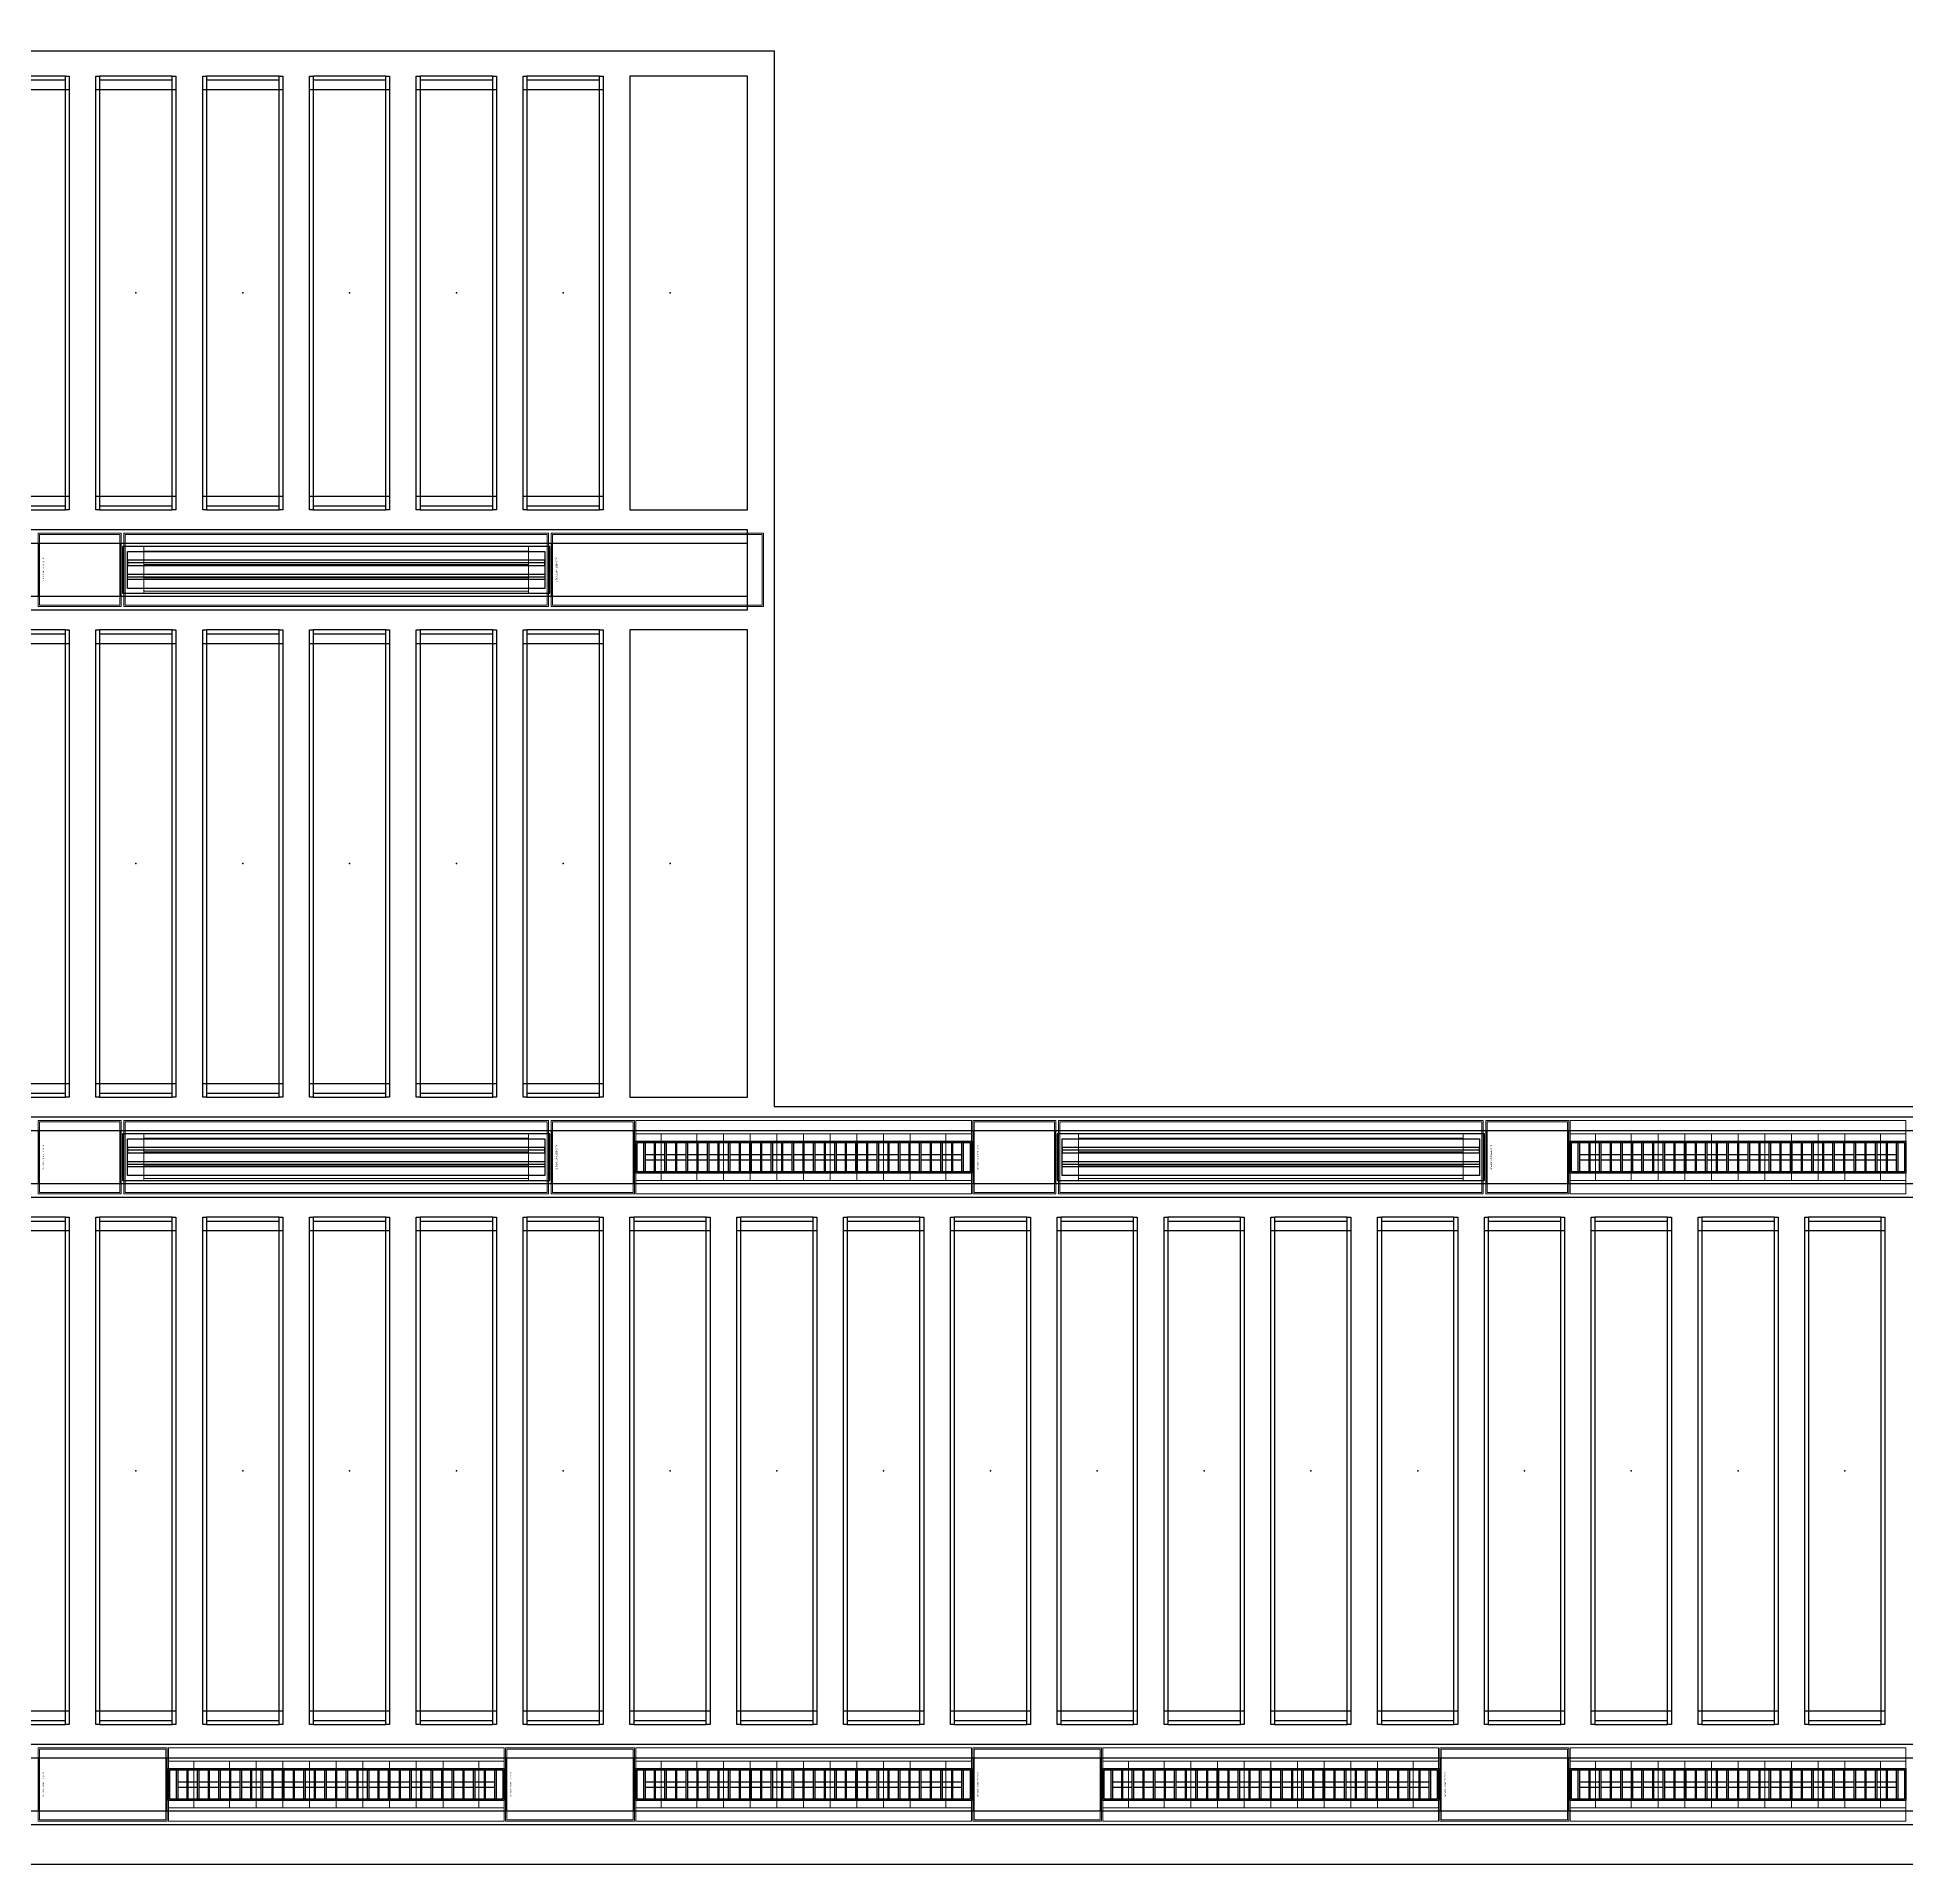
# Model space of a CAD drawing. Header units: millimetres. Extents: x 813027 to 1148939, y -931049 to -10.
# Drawn here: x 911771 to 918771, y -914295 to -907450 of the extents above; entities that cross this region are included whole.
import ezdxf
from ezdxf.enums import TextEntityAlignment as Align

# ---------------------------------------------------------------- set-up
doc = ezdxf.new("R2010")
doc.units = ezdxf.units.MM
doc.linetypes.add('DPA_Hidden 50', pattern=[3, 2, -1])
for name, color, linetype in [('000 - WIPEOUT', 250, 'Continuous'), ('001 - ASCESSORIES', 1, 'Continuous'), ('A04_TUBE SERIES', 2, 'Continuous'), ('A11_ALU.SOLID SHEET', 7, 'Continuous')]:
    doc.layers.add(name, color=color, linetype=linetype)
doc.layers.add('A-GLAZ-CURT', color=2, linetype='Continuous', lineweight=9)

# ---------------------------------------------------------------- blocks, each defined once
blk = doc.blocks.new('*U493')
at = {"layer": 'A11_ALU.SOLID SHEET', "color": 0}
blk.add_lwpolyline([(483, -98.8), (483, 98.8), (0, 98.8), (0, -98.8)], close=True, dxfattribs=at)
at = {"layer": 'Defpoints', "color": 250}
blk.add_point((0, 0), dxfattribs=at)
blk.add_text('AL.SHEET-HAT-TYPE-R', height=6, rotation=270, dxfattribs=at).set_placement((15, 0), align=Align.BOTTOM_CENTER)
blk = doc.blocks.new('*U503')
at = {"layer": 'A11_ALU.SOLID SHEET', "color": 0}
blk.add_lwpolyline([(735, -98.8), (735, 98.8), (0, 98.8), (0, -98.8)], close=True, dxfattribs=at)
at = {"layer": 'Defpoints', "color": 250}
blk.add_point((0, 0), dxfattribs=at)
blk.add_text('AL.SHEET-HAT-TYPE-R', height=6, rotation=270, dxfattribs=at).set_placement((15, 0), align=Align.BOTTOM_CENTER)
blk = doc.blocks.new('*U484')
at = {"layer": '001 - ASCESSORIES', "color": 0, "linetype": 'ByBlock'}
blk.add_lwpolyline([(800, 87.5), (-800, 87.5), (-800, -87.5), (800, -87.5)], close=True, dxfattribs=at)
at = {"layer": '001 - ASCESSORIES', "linetype": 'ByBlock'}
for points in [[(-781.5, 69), (781.5, 69), (781.5, -69), (-781.5, -69)], [(781.5, 36.3), (-781.5, 36.3), (-781.5, 16.3), (781.5, 16.3)], [(-781.5, -16.3), (781.5, -16.3), (781.5, -36.3), (-781.5, -36.3)]]:
    blk.add_lwpolyline(points, close=True, dxfattribs=at)
for points in [[(781.5, 26.3), (-781.5, 26.3)], [(-781.5, -26.3), (781.5, -26.3)]]:
    blk.add_lwpolyline(points, dxfattribs=at)
blk = doc.blocks.new('*U488')
at = {"layer": 'A11_ALU.SOLID SHEET', "color": 0}
blk.add_lwpolyline([(311.5, -98.8), (311.5, 98.8), (0, 98.8), (0, -98.8)], close=True, dxfattribs=at)
at = {"layer": 'Defpoints', "color": 250}
blk.add_point((0, 0), dxfattribs=at)
blk.add_text('AL.SHEET-HAT-TYPE-R', height=6, rotation=270, dxfattribs=at).set_placement((15, 0), align=Align.BOTTOM_CENTER)
blk = doc.blocks.new('*U485')
at = {"color": 1}
blk.add_wipeout([(628.5, -60), (-628.5, -60), (-628.5, 60), (628.5, 60)], dxfattribs=at).dxf.layer = '000 - WIPEOUT'
at = {"layer": '001 - ASCESSORIES', "color": 0}
blk.add_lwpolyline([(628.5, -60), (-628.5, -60), (-628.5, 60), (628.5, 60)], close=True, dxfattribs=at)
at = {"layer": '001 - ASCESSORIES'}
for points in [[(623.5, -55), (-623.5, -55), (-623.5, 55), (623.5, 55)], [(-593.5, -55), (-598.5, -55), (-598.5, 55), (-593.5, 55)], [(-558.8, -55), (-553.8, -55), (-553.8, 55), (-558.8, 55)], [(-514, -55), (-519, -55), (-519, 55), (-514, 55)], [(-479.3, -55), (-474.3, -55), (-474.3, 55), (-479.3, 55)], [(-434.6, -55), (-439.6, -55), (-439.6, 55), (-434.6, 55)], [(-399.8, -55), (-394.8, -55), (-394.8, 55), (-399.8, 55)], [(-355.1, -55), (-360.1, -55), (-360.1, 55), (-355.1, 55)], [(-320.4, -55), (-315.4, -55), (-315.4, 55), (-320.4, 55)], [(-275.6, -55), (-280.6, -55), (-280.6, 55), (-275.6, 55)], [(-240.9, -55), (-235.9, -55), (-235.9, 55), (-240.9, 55)], [(-196.2, -55), (-201.2, -55), (-201.2, 55), (-196.2, 55)], [(-161.4, -55), (-156.4, -55), (-156.4, 55), (-161.4, 55)], [(-116.7, -55), (-121.7, -55), (-121.7, 55), (-116.7, 55)], [(-82, -55), (-77, -55), (-77, 55), (-82, 55)], [(-37.2, -55), (-42.2, -55), (-42.2, 55), (-37.2, 55)], [(-2.5, -55), (2.5, -55), (2.5, 55), (-2.5, 55)], [(42.2, -55), (37.2, -55), (37.2, 55), (42.2, 55)], [(77, -55), (82, -55), (82, 55), (77, 55)], [(121.7, -55), (116.7, -55), (116.7, 55), (121.7, 55)], [(156.4, -55), (161.4, -55), (161.4, 55), (156.4, 55)], [(201.2, -55), (196.2, -55), (196.2, 55), (201.2, 55)], [(235.9, -55), (240.9, -55), (240.9, 55), (235.9, 55)], [(280.6, -55), (275.6, -55), (275.6, 55), (280.6, 55)], [(315.4, -55), (320.4, -55), (320.4, 55), (315.4, 55)], [(360.1, -55), (355.1, -55), (355.1, 55), (360.1, 55)], [(394.8, -55), (399.8, -55), (399.8, 55), (394.8, 55)], [(439.6, -55), (434.6, -55), (434.6, 55), (439.6, 55)], [(474.3, -55), (479.3, -55), (479.3, 55), (474.3, 55)], [(519, -55), (514, -55), (514, 55), (519, 55)], [(553.8, -55), (558.8, -55), (558.8, 55), (553.8, 55)], [(598.5, -55), (593.5, -55), (593.5, 55), (598.5, 55)]]:
    blk.add_lwpolyline(points, close=True, dxfattribs=at)
for points in [[(-593.5, 10), (-558.8, 10)], [(-553.8, 10), (-519, 10)], [(-514, 10), (-479.3, 10)], [(-474.3, 10), (-439.6, 10)], [(-434.6, 10), (-399.8, 10)], [(-394.8, 10), (-360.1, 10)], [(-355.1, 10), (-320.4, 10)], [(-315.4, 10), (-280.6, 10)], [(-275.6, 10), (-240.9, 10)], [(-235.9, 10), (-201.2, 10)], [(-196.2, 10), (-161.4, 10)], [(-156.4, 10), (-121.7, 10)], [(-116.7, 10), (-82, 10)], [(-77, 10), (-42.2, 10)], [(-37.2, 10), (-2.5, 10)], [(2.5, 10), (37.2, 10)], [(42.2, 10), (77, 10)], [(82, 10), (116.7, 10)], [(121.7, 10), (156.4, 10)], [(161.4, 10), (196.2, 10)], [(201.2, 10), (235.9, 10)], [(240.9, 10), (275.6, 10)], [(280.6, 10), (315.4, 10)], [(320.4, 10), (355.1, 10)], [(360.1, 10), (394.8, 10)], [(399.8, 10), (434.6, 10)], [(439.6, 10), (474.3, 10)], [(479.3, 10), (514, 10)], [(519, 10), (553.8, 10)], [(558.8, 10), (593.5, 10)], [(-593.5, -10), (-558.8, -10)], [(-553.8, -10), (-519, -10)], [(-514, -10), (-479.3, -10)], [(-474.3, -10), (-439.6, -10)], [(-434.6, -10), (-399.8, -10)], [(-394.8, -10), (-360.1, -10)], [(-355.1, -10), (-320.4, -10)], [(-315.4, -10), (-280.6, -10)], [(-275.6, -10), (-240.9, -10)], [(-235.9, -10), (-201.2, -10)], [(-196.2, -10), (-161.4, -10)], [(-156.4, -10), (-121.7, -10)], [(-116.7, -10), (-82, -10)], [(-77, -10), (-42.2, -10)], [(-37.2, -10), (-2.5, -10)], [(2.5, -10), (37.2, -10)], [(42.2, -10), (77, -10)], [(82, -10), (116.7, -10)], [(121.7, -10), (156.4, -10)], [(161.4, -10), (196.2, -10)], [(201.2, -10), (235.9, -10)], [(240.9, -10), (275.6, -10)], [(280.6, -10), (315.4, -10)], [(320.4, -10), (355.1, -10)], [(360.1, -10), (394.8, -10)], [(399.8, -10), (434.6, -10)], [(439.6, -10), (474.3, -10)], [(479.3, -10), (514, -10)], [(519, -10), (553.8, -10)], [(558.8, -10), (593.5, -10)]]:
    blk.add_lwpolyline(points, dxfattribs=at)
blk = doc.blocks.new('*U504')
blk.add_attdef('EXTR.OVL-LENGTH_', (-25, -59.1), '', height=5)
blk.add_wipeout([(-25, 0), (25, 0), (25, 9990), (-25, 9990)]).dxf.layer = '000 - WIPEOUT'
blk.add_point((0, 0))
at = {"layer": 'A04_TUBE SERIES', "color": 0}
blk.add_lwpolyline([(-25, 0), (25, 0), (25, 9990), (-25, 9990)], close=True, dxfattribs=at)
blk = doc.blocks.new('*U502')
blk.add_attdef('EXTR.OVL-LENGTH_', (-25, -59.1), '', height=5)
blk.add_wipeout([(-25, 0), (25, 0), (25, 9990), (-25, 9990)]).dxf.layer = '000 - WIPEOUT'
blk.add_point((0, 0))
at = {"layer": 'A04_TUBE SERIES', "color": 0}
blk.add_lwpolyline([(-25, 0), (25, 0), (25, 9990), (-25, 9990)], close=True, dxfattribs=at)
blk = doc.blocks.new('*U495')
blk.add_attdef('EXTR.OVL-LENGTH_', (-25, -59.1), '', height=5)
blk.add_wipeout([(-25, 0), (25, 0), (25, 134900), (-25, 134900)]).dxf.layer = '000 - WIPEOUT'
at = {"layer": 'A04_TUBE SERIES', "color": 0}
blk.add_lwpolyline([(-25, 0), (25, 0), (25, 134900), (-25, 134900)], close=True, dxfattribs=at)
blk = doc.blocks.new('*U492')
blk.add_attdef('EXTR.OVL-LENGTH_', (-25, -59.1), '', height=5)
blk.add_wipeout([(-25, 0), (25, 0), (25, 134900), (-25, 134900)]).dxf.layer = '000 - WIPEOUT'
at = {"layer": 'A04_TUBE SERIES', "color": 0}
blk.add_lwpolyline([(-25, 0), (25, 0), (25, 134900), (-25, 134900)], close=True, dxfattribs=at)
blk = doc.blocks.new('*U514')
for p, q in [((-762.8, 4250), (-762.8, 4550)), ((762.5, 4550), (762.5, 4250)), ((-762.8, 3850), (-762.8, 4150)), ((762.5, 4150), (762.5, 3850)), ((-762.8, 3450), (-762.8, 3750)), ((762.5, 3750), (762.5, 3450)), ((-762.8, 3050), (-762.8, 3350)), ((762.5, 3350), (762.5, 3050)), ((-762.8, 2650), (-762.8, 2950)), ((762.5, 2950), (762.5, 2650)), ((-762.8, 2250), (-762.8, 2550)), ((762.5, 2550), (762.5, 2250)), ((-762.8, 1850), (-762.8, 2150)), ((762.5, 2150), (762.5, 1850)), ((-762.8, 1450), (-762.8, 1750)), ((762.5, 1750), (762.5, 1450)), ((-762.8, 1050), (-762.8, 1350)), ((762.5, 1350), (762.5, 1050)), ((-762.8, 650), (-762.8, 950)), ((762.5, 950), (762.5, 650)), ((-762.8, 250), (-762.8, 550)), ((762.5, 550), (762.5, 250)), ((-762.8, -150), (-762.8, 150)), ((762.5, 150), (762.5, -150)), ((-762.8, -550), (-762.8, -250)), ((762.5, -250), (762.5, -550)), ((-762.8, -950), (-762.8, -650)), ((762.5, -650), (762.5, -950)), ((-762.8, -1350), (-762.8, -1050)), ((762.5, -1050), (762.5, -1350)), ((-762.8, -1750), (-762.8, -1450)), ((762.5, -1450), (762.5, -1750)), ((-762.8, -2150), (-762.8, -1850)), ((762.5, -1850), (762.5, -2150)), ((-762.8, -2550), (-762.8, -2250)), ((762.5, -2250), (762.5, -2550)), ((-762.8, -2950), (-762.8, -2650)), ((762.5, -2650), (762.5, -2950)), ((-762.8, -3350), (-762.8, -3050)), ((762.5, -3050), (762.5, -3350)), ((-762.8, -3750), (-762.8, -3450)), ((762.5, -3450), (762.5, -3750)), ((-762.8, -4150), (-762.8, -3850)), ((762.5, -3850), (762.5, -4150)), ((-762.8, -4550), (-762.8, -4250)), ((762.5, -4250), (762.5, -4550))]:
    blk.add_line(p, q)
for p in [(0, 4400), (0, 4000), (0, 3600), (0, 3200), (0, 2800), (0, 2400), (0, 2000), (0, 1600), (0, 1200), (0, 800), (0, 400), (0, 0), (0, -400), (0, -800), (0, -1200), (0, -1600), (0, -2000), (0, -2400), (0, -2800), (0, -3200), (0, -3600), (0, -4000), (0, -4400)]:
    blk.add_point(p)
at = {"layer": 'A11_ALU.SOLID SHEET', "color": 0}
for points in [[(-812.5, 4550), (812.5, 4550), (812.5, 4536), (-812.5, 4536)], [(-812.5, 4264), (-798.5, 4264), (-798.5, 4536), (-812.5, 4536)], [(812.5, 4536), (798.5, 4536), (798.5, 4264), (812.5, 4264)], [(-812.5, 4264), (812.5, 4264), (812.5, 4250), (-812.5, 4250)], [(-812.5, 4150), (812.5, 4150), (812.5, 4136), (-812.5, 4136)], [(-812.5, 3864), (-798.5, 3864), (-798.5, 4136), (-812.5, 4136)], [(812.5, 4136), (798.5, 4136), (798.5, 3864), (812.5, 3864)], [(-812.5, 3864), (812.5, 3864), (812.5, 3850), (-812.5, 3850)], [(-812.5, 3750), (812.5, 3750), (812.5, 3736), (-812.5, 3736)], [(-812.5, 3464), (-798.5, 3464), (-798.5, 3736), (-812.5, 3736)], [(812.5, 3736), (798.5, 3736), (798.5, 3464), (812.5, 3464)], [(-812.5, 3464), (812.5, 3464), (812.5, 3450), (-812.5, 3450)], [(-812.5, 3350), (812.5, 3350), (812.5, 3336), (-812.5, 3336)], [(-812.5, 3064), (-798.5, 3064), (-798.5, 3336), (-812.5, 3336)], [(812.5, 3336), (798.5, 3336), (798.5, 3064), (812.5, 3064)], [(-812.5, 3064), (812.5, 3064), (812.5, 3050), (-812.5, 3050)], [(-812.5, 2950), (812.5, 2950), (812.5, 2936), (-812.5, 2936)], [(-812.5, 2664), (-798.5, 2664), (-798.5, 2936), (-812.5, 2936)], [(812.5, 2936), (798.5, 2936), (798.5, 2664), (812.5, 2664)], [(-812.5, 2664), (812.5, 2664), (812.5, 2650), (-812.5, 2650)], [(-812.5, 2550), (812.5, 2550), (812.5, 2536), (-812.5, 2536)], [(-812.5, 2264), (-798.5, 2264), (-798.5, 2536), (-812.5, 2536)], [(812.5, 2536), (798.5, 2536), (798.5, 2264), (812.5, 2264)], [(-812.5, 2264), (812.5, 2264), (812.5, 2250), (-812.5, 2250)], [(-812.5, 2150), (812.5, 2150), (812.5, 2136), (-812.5, 2136)], [(-812.5, 1864), (-798.5, 1864), (-798.5, 2136), (-812.5, 2136)], [(812.5, 2136), (798.5, 2136), (798.5, 1864), (812.5, 1864)], [(-812.5, 1864), (812.5, 1864), (812.5, 1850), (-812.5, 1850)], [(-812.5, 1750), (812.5, 1750), (812.5, 1736), (-812.5, 1736)], [(-812.5, 1464), (-798.5, 1464), (-798.5, 1736), (-812.5, 1736)], [(812.5, 1736), (798.5, 1736), (798.5, 1464), (812.5, 1464)], [(-812.5, 1464), (812.5, 1464), (812.5, 1450), (-812.5, 1450)], [(-812.5, 1350), (812.5, 1350), (812.5, 1336), (-812.5, 1336)], [(-812.5, 1064), (-798.5, 1064), (-798.5, 1336), (-812.5, 1336)], [(812.5, 1336), (798.5, 1336), (798.5, 1064), (812.5, 1064)], [(-812.5, 1064), (812.5, 1064), (812.5, 1050), (-812.5, 1050)], [(-812.5, 950), (812.5, 950), (812.5, 936), (-812.5, 936)], [(-812.5, 664), (-798.5, 664), (-798.5, 936), (-812.5, 936)], [(812.5, 936), (798.5, 936), (798.5, 664), (812.5, 664)], [(-812.5, 664), (812.5, 664), (812.5, 650), (-812.5, 650)], [(-812.5, 550), (812.5, 550), (812.5, 536), (-812.5, 536)], [(-812.5, 264), (-798.5, 264), (-798.5, 536), (-812.5, 536)], [(812.5, 536), (798.5, 536), (798.5, 264), (812.5, 264)], [(-812.5, 264), (812.5, 264), (812.5, 250), (-812.5, 250)], [(-812.5, 150), (812.5, 150), (812.5, 136), (-812.5, 136)], [(-812.5, -136), (-798.5, -136), (-798.5, 136), (-812.5, 136)], [(812.5, 136), (798.5, 136), (798.5, -136), (812.5, -136)], [(-812.5, -136), (812.5, -136), (812.5, -150), (-812.5, -150)], [(-812.5, -250), (812.5, -250), (812.5, -264), (-812.5, -264)], [(-812.5, -536), (-798.5, -536), (-798.5, -264), (-812.5, -264)], [(812.5, -264), (798.5, -264), (798.5, -536), (812.5, -536)], [(-812.5, -536), (812.5, -536), (812.5, -550), (-812.5, -550)], [(-812.5, -650), (812.5, -650), (812.5, -664), (-812.5, -664)], [(-812.5, -936), (-798.5, -936), (-798.5, -664), (-812.5, -664)], [(812.5, -664), (798.5, -664), (798.5, -936), (812.5, -936)], [(-812.5, -936), (812.5, -936), (812.5, -950), (-812.5, -950)], [(-812.5, -1050), (812.5, -1050), (812.5, -1064), (-812.5, -1064)], [(-812.5, -1336), (-798.5, -1336), (-798.5, -1064), (-812.5, -1064)], [(812.5, -1064), (798.5, -1064), (798.5, -1336), (812.5, -1336)], [(-812.5, -1336), (812.5, -1336), (812.5, -1350), (-812.5, -1350)], [(-812.5, -1450), (812.5, -1450), (812.5, -1464), (-812.5, -1464)], [(-812.5, -1736), (-798.5, -1736), (-798.5, -1464), (-812.5, -1464)], [(812.5, -1464), (798.5, -1464), (798.5, -1736), (812.5, -1736)], [(-812.5, -1736), (812.5, -1736), (812.5, -1750), (-812.5, -1750)], [(-812.5, -1850), (812.5, -1850), (812.5, -1864), (-812.5, -1864)], [(-812.5, -2136), (-798.5, -2136), (-798.5, -1864), (-812.5, -1864)], [(812.5, -1864), (798.5, -1864), (798.5, -2136), (812.5, -2136)], [(-812.5, -2136), (812.5, -2136), (812.5, -2150), (-812.5, -2150)], [(-812.5, -2250), (812.5, -2250), (812.5, -2264), (-812.5, -2264)], [(-812.5, -2536), (-798.5, -2536), (-798.5, -2264), (-812.5, -2264)], [(812.5, -2264), (798.5, -2264), (798.5, -2536), (812.5, -2536)], [(-812.5, -2536), (812.5, -2536), (812.5, -2550), (-812.5, -2550)], [(-812.5, -2650), (812.5, -2650), (812.5, -2664), (-812.5, -2664)], [(-812.5, -2936), (-798.5, -2936), (-798.5, -2664), (-812.5, -2664)], [(812.5, -2664), (798.5, -2664), (798.5, -2936), (812.5, -2936)], [(-812.5, -2936), (812.5, -2936), (812.5, -2950), (-812.5, -2950)], [(-812.5, -3050), (812.5, -3050), (812.5, -3064), (-812.5, -3064)], [(-812.5, -3336), (-798.5, -3336), (-798.5, -3064), (-812.5, -3064)], [(812.5, -3064), (798.5, -3064), (798.5, -3336), (812.5, -3336)], [(-812.5, -3336), (812.5, -3336), (812.5, -3350), (-812.5, -3350)], [(-812.5, -3450), (812.5, -3450), (812.5, -3464), (-812.5, -3464)], [(-812.5, -3736), (-798.5, -3736), (-798.5, -3464), (-812.5, -3464)], [(812.5, -3464), (798.5, -3464), (798.5, -3736), (812.5, -3736)], [(-812.5, -3736), (812.5, -3736), (812.5, -3750), (-812.5, -3750)], [(-812.5, -3850), (812.5, -3850), (812.5, -3864), (-812.5, -3864)], [(-812.5, -4136), (-798.5, -4136), (-798.5, -3864), (-812.5, -3864)], [(812.5, -3864), (798.5, -3864), (798.5, -4136), (812.5, -4136)], [(-812.5, -4136), (812.5, -4136), (812.5, -4150), (-812.5, -4150)], [(-812.5, -4250), (812.5, -4250), (812.5, -4264), (-812.5, -4264)], [(-812.5, -4536), (-798.5, -4536), (-798.5, -4264), (-812.5, -4264)], [(812.5, -4264), (798.5, -4264), (798.5, -4536), (812.5, -4536)], [(-812.5, -4536), (812.5, -4536), (812.5, -4550), (-812.5, -4550)]]:
    blk.add_lwpolyline(points, close=True, dxfattribs=at)
blk = doc.blocks.new('*U515')
for p, q in [((-900.3, 48250), (-900.3, 48550)), ((900, 48550), (900, 48250)), ((-900.3, 47850), (-900.3, 48150)), ((900, 48150), (900, 47850)), ((-900.3, 47450), (-900.3, 47750)), ((900, 47750), (900, 47450)), ((-900.3, 47050), (-900.3, 47350)), ((900, 47350), (900, 47050)), ((-900.3, 46650), (-900.3, 46950)), ((900, 46950), (900, 46650)), ((-900.3, 46250), (-900.3, 46550)), ((900, 46550), (900, 46250)), ((-900.3, 45850), (-900.3, 46150)), ((900, 46150), (900, 45850)), ((-900.3, 45450), (-900.3, 45750)), ((900, 45750), (900, 45450)), ((-900.3, 45050), (-900.3, 45350)), ((900, 45350), (900, 45050)), ((-900.3, 44650), (-900.3, 44950)), ((900, 44950), (900, 44650)), ((-900.3, 44250), (-900.3, 44550)), ((900, 44550), (900, 44250)), ((-900.3, 43850), (-900.3, 44150)), ((900, 44150), (900, 43850)), ((-900.3, 43450), (-900.3, 43750)), ((900, 43750), (900, 43450)), ((-900.3, 43050), (-900.3, 43350)), ((900, 43350), (900, 43050)), ((-900.3, 42650), (-900.3, 42950)), ((900, 42950), (900, 42650)), ((-900.3, 42250), (-900.3, 42550)), ((900, 42550), (900, 42250)), ((-900.3, 41850), (-900.3, 42150)), ((900, 42150), (900, 41850)), ((-900.3, 41450), (-900.3, 41750)), ((900, 41750), (900, 41450))]:
    blk.add_line(p, q)
for p in [(0, 48000), (0, 47600), (0, 47200), (0, 46800), (0, 46400), (0, 46000), (0, 45600), (0, 45200), (0, 44800), (0, 44400), (0, 44000), (0, 43600), (0, 43200), (0, 42800), (0, 42400), (0, 42000), (0, 41600)]:
    blk.add_point(p)
at = {"layer": 'A11_ALU.SOLID SHEET', "color": 0}
for points in [[(-950, 48264), (-936, 48264), (-936, 48536), (-950, 48536)], [(950, 48536), (936, 48536), (936, 48264), (950, 48264)], [(-950, 48264), (950, 48264), (950, 48250), (-950, 48250)], [(-950, 48150), (950, 48150), (950, 48136), (-950, 48136)], [(-950, 47864), (-936, 47864), (-936, 48136), (-950, 48136)], [(950, 48136), (936, 48136), (936, 47864), (950, 47864)], [(-950, 47864), (950, 47864), (950, 47850), (-950, 47850)], [(-950, 47750), (950, 47750), (950, 47736), (-950, 47736)], [(-950, 47464), (-936, 47464), (-936, 47736), (-950, 47736)], [(950, 47736), (936, 47736), (936, 47464), (950, 47464)], [(-950, 47464), (950, 47464), (950, 47450), (-950, 47450)], [(-950, 47350), (950, 47350), (950, 47336), (-950, 47336)], [(-950, 47064), (-936, 47064), (-936, 47336), (-950, 47336)], [(950, 47336), (936, 47336), (936, 47064), (950, 47064)], [(-950, 47064), (950, 47064), (950, 47050), (-950, 47050)], [(-950, 46950), (950, 46950), (950, 46936), (-950, 46936)], [(-950, 46664), (-936, 46664), (-936, 46936), (-950, 46936)], [(950, 46936), (936, 46936), (936, 46664), (950, 46664)], [(-950, 46664), (950, 46664), (950, 46650), (-950, 46650)], [(-950, 46550), (950, 46550), (950, 46536), (-950, 46536)], [(-950, 46264), (-936, 46264), (-936, 46536), (-950, 46536)], [(950, 46536), (936, 46536), (936, 46264), (950, 46264)], [(-950, 46264), (950, 46264), (950, 46250), (-950, 46250)], [(-950, 46150), (950, 46150), (950, 46136), (-950, 46136)], [(-950, 45864), (-936, 45864), (-936, 46136), (-950, 46136)], [(950, 46136), (936, 46136), (936, 45864), (950, 45864)], [(-950, 45864), (950, 45864), (950, 45850), (-950, 45850)], [(-950, 45750), (950, 45750), (950, 45736), (-950, 45736)], [(-950, 45464), (-936, 45464), (-936, 45736), (-950, 45736)], [(950, 45736), (936, 45736), (936, 45464), (950, 45464)], [(-950, 45464), (950, 45464), (950, 45450), (-950, 45450)], [(-950, 45350), (950, 45350), (950, 45336), (-950, 45336)], [(-950, 45064), (-936, 45064), (-936, 45336), (-950, 45336)], [(950, 45336), (936, 45336), (936, 45064), (950, 45064)], [(-950, 45064), (950, 45064), (950, 45050), (-950, 45050)], [(-950, 44950), (950, 44950), (950, 44936), (-950, 44936)], [(-950, 44664), (-936, 44664), (-936, 44936), (-950, 44936)], [(950, 44936), (936, 44936), (936, 44664), (950, 44664)], [(-950, 44664), (950, 44664), (950, 44650), (-950, 44650)], [(-950, 44550), (950, 44550), (950, 44536), (-950, 44536)], [(-950, 44264), (-936, 44264), (-936, 44536), (-950, 44536)], [(950, 44536), (936, 44536), (936, 44264), (950, 44264)], [(-950, 44264), (950, 44264), (950, 44250), (-950, 44250)], [(-950, 44150), (950, 44150), (950, 44136), (-950, 44136)], [(-950, 43864), (-936, 43864), (-936, 44136), (-950, 44136)], [(950, 44136), (936, 44136), (936, 43864), (950, 43864)], [(-950, 43864), (950, 43864), (950, 43850), (-950, 43850)], [(-950, 43750), (950, 43750), (950, 43736), (-950, 43736)], [(-950, 43464), (-936, 43464), (-936, 43736), (-950, 43736)], [(950, 43736), (936, 43736), (936, 43464), (950, 43464)], [(-950, 43464), (950, 43464), (950, 43450), (-950, 43450)], [(-950, 43350), (950, 43350), (950, 43336), (-950, 43336)], [(-950, 43064), (-936, 43064), (-936, 43336), (-950, 43336)], [(950, 43336), (936, 43336), (936, 43064), (950, 43064)], [(-950, 43064), (950, 43064), (950, 43050), (-950, 43050)], [(-950, 42950), (950, 42950), (950, 42936), (-950, 42936)], [(-950, 42664), (-936, 42664), (-936, 42936), (-950, 42936)], [(950, 42936), (936, 42936), (936, 42664), (950, 42664)], [(-950, 42664), (950, 42664), (950, 42650), (-950, 42650)], [(-950, 42550), (950, 42550), (950, 42536), (-950, 42536)], [(-950, 42264), (-936, 42264), (-936, 42536), (-950, 42536)], [(950, 42536), (936, 42536), (936, 42264), (950, 42264)], [(-950, 42264), (950, 42264), (950, 42250), (-950, 42250)], [(-950, 42150), (950, 42150), (950, 42136), (-950, 42136)], [(-950, 41864), (-936, 41864), (-936, 42136), (-950, 42136)], [(950, 42136), (936, 42136), (936, 41864), (950, 41864)], [(-950, 41864), (950, 41864), (950, 41850), (-950, 41850)], [(-950, 41750), (950, 41750), (950, 41736), (-950, 41736)], [(-950, 41464), (-936, 41464), (-936, 41736), (-950, 41736)], [(950, 41736), (936, 41736), (936, 41464), (950, 41464)], [(-950, 41464), (950, 41464), (950, 41450), (-950, 41450)]]:
    blk.add_lwpolyline(points, close=True, dxfattribs=at)
blk = doc.blocks.new('*U516')
for p, q in [((-825.3, 4250), (-825.3, 4550)), ((825, 4550), (825, 4250)), ((-825.3, 3850), (-825.3, 4150)), ((825, 4150), (825, 3850)), ((-825.3, 3450), (-825.3, 3750)), ((825, 3750), (825, 3450)), ((-825.3, 3050), (-825.3, 3350)), ((825, 3350), (825, 3050)), ((-825.3, 2650), (-825.3, 2950)), ((825, 2950), (825, 2650)), ((-825.3, 2250), (-825.3, 2550)), ((825, 2550), (825, 2250)), ((-825.3, 1850), (-825.3, 2150)), ((825, 2150), (825, 1850)), ((-825.3, 1450), (-825.3, 1750)), ((825, 1750), (825, 1450)), ((-825.3, 1050), (-825.3, 1350)), ((825, 1350), (825, 1050)), ((-825.3, 650), (-825.3, 950)), ((825, 950), (825, 650)), ((-825.3, 250), (-825.3, 550)), ((825, 550), (825, 250)), ((-825.3, -150), (-825.3, 150)), ((825, 150), (825, -150)), ((-825.3, -550), (-825.3, -250)), ((825, -250), (825, -550)), ((-825.3, -950), (-825.3, -650)), ((825, -650), (825, -950)), ((-825.3, -1350), (-825.3, -1050)), ((825, -1050), (825, -1350)), ((-825.3, -1750), (-825.3, -1450)), ((825, -1450), (825, -1750)), ((-825.3, -2150), (-825.3, -1850)), ((825, -1850), (825, -2150)), ((-825.3, -2550), (-825.3, -2250)), ((825, -2250), (825, -2550)), ((-825.3, -2950), (-825.3, -2650)), ((825, -2650), (825, -2950)), ((-825.3, -3350), (-825.3, -3050)), ((825, -3050), (825, -3350)), ((-825.3, -3750), (-825.3, -3450)), ((825, -3450), (825, -3750)), ((-825.3, -4150), (-825.3, -3850)), ((825, -3850), (825, -4150)), ((-825.3, -4550), (-825.3, -4250)), ((825, -4250), (825, -4550))]:
    blk.add_line(p, q)
for p in [(0, 4400), (0, 4000), (0, 3600), (0, 3200), (0, 2800), (0, 2400), (0, 2000), (0, 1600), (0, 1200), (0, 800), (0, 400), (0, 0), (0, -400), (0, -800), (0, -1200), (0, -1600), (0, -2000), (0, -2400), (0, -2800), (0, -3200), (0, -3600), (0, -4000), (0, -4400)]:
    blk.add_point(p)
at = {"layer": 'A11_ALU.SOLID SHEET', "color": 0}
for points in [[(-875, 4550), (875, 4550), (875, 4536), (-875, 4536)], [(-875, 4264), (-861, 4264), (-861, 4536), (-875, 4536)], [(875, 4536), (861, 4536), (861, 4264), (875, 4264)], [(-875, 4264), (875, 4264), (875, 4250), (-875, 4250)], [(-875, 4150), (875, 4150), (875, 4136), (-875, 4136)], [(-875, 3864), (-861, 3864), (-861, 4136), (-875, 4136)], [(875, 4136), (861, 4136), (861, 3864), (875, 3864)], [(-875, 3864), (875, 3864), (875, 3850), (-875, 3850)], [(-875, 3750), (875, 3750), (875, 3736), (-875, 3736)], [(-875, 3464), (-861, 3464), (-861, 3736), (-875, 3736)], [(875, 3736), (861, 3736), (861, 3464), (875, 3464)], [(-875, 3464), (875, 3464), (875, 3450), (-875, 3450)], [(-875, 3350), (875, 3350), (875, 3336), (-875, 3336)], [(-875, 3064), (-861, 3064), (-861, 3336), (-875, 3336)], [(875, 3336), (861, 3336), (861, 3064), (875, 3064)], [(-875, 3064), (875, 3064), (875, 3050), (-875, 3050)], [(-875, 2950), (875, 2950), (875, 2936), (-875, 2936)], [(-875, 2664), (-861, 2664), (-861, 2936), (-875, 2936)], [(875, 2936), (861, 2936), (861, 2664), (875, 2664)], [(-875, 2664), (875, 2664), (875, 2650), (-875, 2650)], [(-875, 2550), (875, 2550), (875, 2536), (-875, 2536)], [(-875, 2264), (-861, 2264), (-861, 2536), (-875, 2536)], [(875, 2536), (861, 2536), (861, 2264), (875, 2264)], [(-875, 2264), (875, 2264), (875, 2250), (-875, 2250)], [(-875, 2150), (875, 2150), (875, 2136), (-875, 2136)], [(-875, 1864), (-861, 1864), (-861, 2136), (-875, 2136)], [(875, 2136), (861, 2136), (861, 1864), (875, 1864)], [(-875, 1864), (875, 1864), (875, 1850), (-875, 1850)], [(-875, 1750), (875, 1750), (875, 1736), (-875, 1736)], [(-875, 1464), (-861, 1464), (-861, 1736), (-875, 1736)], [(875, 1736), (861, 1736), (861, 1464), (875, 1464)], [(-875, 1464), (875, 1464), (875, 1450), (-875, 1450)], [(-875, 1350), (875, 1350), (875, 1336), (-875, 1336)], [(-875, 1064), (-861, 1064), (-861, 1336), (-875, 1336)], [(875, 1336), (861, 1336), (861, 1064), (875, 1064)], [(-875, 1064), (875, 1064), (875, 1050), (-875, 1050)], [(-875, 950), (875, 950), (875, 936), (-875, 936)], [(-875, 664), (-861, 664), (-861, 936), (-875, 936)], [(875, 936), (861, 936), (861, 664), (875, 664)], [(-875, 664), (875, 664), (875, 650), (-875, 650)], [(-875, 550), (875, 550), (875, 536), (-875, 536)], [(-875, 264), (-861, 264), (-861, 536), (-875, 536)], [(875, 536), (861, 536), (861, 264), (875, 264)], [(-875, 264), (875, 264), (875, 250), (-875, 250)], [(-875, 150), (875, 150), (875, 136), (-875, 136)], [(-875, -136), (-861, -136), (-861, 136), (-875, 136)], [(875, 136), (861, 136), (861, -136), (875, -136)], [(-875, -136), (875, -136), (875, -150), (-875, -150)], [(-875, -250), (875, -250), (875, -264), (-875, -264)], [(-875, -536), (-861, -536), (-861, -264), (-875, -264)], [(875, -264), (861, -264), (861, -536), (875, -536)], [(-875, -536), (875, -536), (875, -550), (-875, -550)], [(-875, -650), (875, -650), (875, -664), (-875, -664)], [(-875, -936), (-861, -936), (-861, -664), (-875, -664)], [(875, -664), (861, -664), (861, -936), (875, -936)], [(-875, -936), (875, -936), (875, -950), (-875, -950)], [(-875, -1050), (875, -1050), (875, -1064), (-875, -1064)], [(-875, -1336), (-861, -1336), (-861, -1064), (-875, -1064)], [(875, -1064), (861, -1064), (861, -1336), (875, -1336)], [(-875, -1336), (875, -1336), (875, -1350), (-875, -1350)], [(-875, -1450), (875, -1450), (875, -1464), (-875, -1464)], [(-875, -1736), (-861, -1736), (-861, -1464), (-875, -1464)], [(875, -1464), (861, -1464), (861, -1736), (875, -1736)], [(-875, -1736), (875, -1736), (875, -1750), (-875, -1750)], [(-875, -1850), (875, -1850), (875, -1864), (-875, -1864)], [(-875, -2136), (-861, -2136), (-861, -1864), (-875, -1864)], [(875, -1864), (861, -1864), (861, -2136), (875, -2136)], [(-875, -2136), (875, -2136), (875, -2150), (-875, -2150)], [(-875, -2250), (875, -2250), (875, -2264), (-875, -2264)], [(-875, -2536), (-861, -2536), (-861, -2264), (-875, -2264)], [(875, -2264), (861, -2264), (861, -2536), (875, -2536)], [(-875, -2536), (875, -2536), (875, -2550), (-875, -2550)], [(-875, -2650), (875, -2650), (875, -2664), (-875, -2664)], [(-875, -2936), (-861, -2936), (-861, -2664), (-875, -2664)], [(875, -2664), (861, -2664), (861, -2936), (875, -2936)], [(-875, -2936), (875, -2936), (875, -2950), (-875, -2950)], [(-875, -3050), (875, -3050), (875, -3064), (-875, -3064)], [(-875, -3336), (-861, -3336), (-861, -3064), (-875, -3064)], [(875, -3064), (861, -3064), (861, -3336), (875, -3336)], [(-875, -3336), (875, -3336), (875, -3350), (-875, -3350)], [(-875, -3450), (875, -3450), (875, -3464), (-875, -3464)], [(-875, -3736), (-861, -3736), (-861, -3464), (-875, -3464)], [(875, -3464), (861, -3464), (861, -3736), (875, -3736)], [(-875, -3736), (875, -3736), (875, -3750), (-875, -3750)], [(-875, -3850), (875, -3850), (875, -3864), (-875, -3864)], [(-875, -4136), (-861, -4136), (-861, -3864), (-875, -3864)], [(875, -3864), (861, -3864), (861, -4136), (875, -4136)], [(-875, -4136), (875, -4136), (875, -4150), (-875, -4150)], [(-875, -4250), (875, -4250), (875, -4264), (-875, -4264)], [(-875, -4536), (-861, -4536), (-861, -4264), (-875, -4264)], [(875, -4264), (861, -4264), (861, -4536), (875, -4536)], [(-875, -4536), (875, -4536), (875, -4550), (-875, -4550)]]:
    blk.add_lwpolyline(points, close=True, dxfattribs=at)
blk = doc.blocks.new('*U549')
blk.add_point((0, 0))
blk.add_wipeout([(812.5, 250), (812.5, 690), (-812.5, 690), (-812.5, 250)]).dxf.layer = '000 - WIPEOUT'
blk.add_point((0, 400))
at = {"layer": 'A11_ALU.SOLID SHEET', "color": 0}
blk.add_lwpolyline([(812.5, 250), (812.5, 690), (-812.5, 690), (-812.5, 250)], close=True, dxfattribs=at)
blk = doc.blocks.new('*U550')
blk.add_point((0, 0))
blk.add_wipeout([(875, 250), (875, 690), (-875, 690), (-875, 250)]).dxf.layer = '000 - WIPEOUT'
blk.add_point((0, 400))
at = {"layer": 'A11_ALU.SOLID SHEET', "color": 0}
blk.add_lwpolyline([(875, 250), (875, 690), (-875, 690), (-875, 250)], close=True, dxfattribs=at)
blk = doc.blocks.new('C-2-PP21-AR-4160-01-B_20250829-084416_NEWCL')
blk.add_lwpolyline([(-19350, -9295), (-154550, -9295), (-154550, -7995), (-154500, -7995), (-154500, -5680), (-154500, -5680), (-142750, -5680), (-142750, -2500), (-132560, -2500), (-132560, -6455), (-117731.4, -6455), (-117731.4, -5800), (-117350, -5800), (-117350, -5345), (-113350, -5345), (-113350, -5347), (-96550, -5347), (-96550, -2450), (-92235, -2450), (-92235, -6455), (-84190, -6455)])
at = {"rotation": 90}
for name, p in [('*U514', (-137750, -3407.5)), ('*U516', (-137750, -5545)), ('*U515', (-86950, -7820))]:
    blk.add_blockref(name, p, dxfattribs=at)
for name, p in [('*U488', (-135316.5, -4445)), ('*U484', (-134200, -4445)), ('*U503', (-133395, -4445)), ('*U488', (-135316.5, -6645)), ('*U484', (-134200, -6645)), ('*U488', (-133395, -6645)), ('*U488', (-131816.5, -6645)), ('*U484', (-130700, -6645)), ('*U493', (-135316.5, -8995)), ('*U493', (-133566.5, -8995)), ('*U493', (-131816.5, -8995))]:
    blk.add_blockref(name, p)
at = {"rotation": 270}
for name, p in [('*U504', (-142650, -4320)), ('*U502', (-142650, -4570))]:
    blk.add_blockref(name, p, dxfattribs=at)
for p in [(-132450, -6645), (-128950, -6645), (-134200, -8995), (-132450, -8995), (-128950, -8995)]:
    blk.add_blockref('*U485', p)
at = {"layer": 'A11_ALU.SOLID SHEET', "color": 2, "rotation": 270}
for name, p in [('*U549', (-133350, -3407.5)), ('*U550', (-133350, -5545))]:
    blk.add_blockref(name, p, dxfattribs=at)
for name, p in [('*U488', (-129895, -6645)), ('*U493', (-130066.5, -8995))]:
    blk.add_blockref(name, p)
at = {"rotation": 270}
for name, p in [('*U492', (-154400, -6520)), ('*U492', (-154400, -6770)), ('*U495', (-154400, -8870)), ('*U495', (-154400, -9120))]:
    blk.add_blockref(name, p, dxfattribs=at)
blk.add_blockref('*U485', (-130700, -8995))
blk = doc.blocks.new('DPA_CP_Metal Ceiling Luminaire1 - Linear Luminaire 2-14739897-4160 - LOWER PLATFORM LEVEL - REFLECTED CEILING GENERAL PLAN')
at = {"layer": 'A-GLAZ-CURT'}
for p, q in [((901767.8, -114474.3), (901767.8, -114199.3)), ((901767.8, -114199.3), (903024.8, -114199.3)), ((901767.8, -114199.3), (901767.8, -114474.3)), ((903024.8, -114199.3), (901767.8, -114199.3)), ((901767.8, -114199.3), (903024.8, -114199.3)), ((903024.8, -114199.3), (903024.8, -114474.3)), ((903024.8, -114474.3), (903024.8, -114199.3)), ((901767.8, -114249.3), (901767.8, -114474.3)), ((901767.8, -114249.3), (903024.8, -114249.3)), ((903024.8, -114249.3), (903024.8, -114474.3)), ((901767.8, -114424.3), (903024.8, -114424.3)), ((903024.8, -114474.3), (901767.8, -114474.3)), ((903024.8, -114474.3), (901767.8, -114474.3)), ((901767.8, -114474.3), (903024.8, -114474.3))]:
    blk.add_line(p, q, dxfattribs=at)
at = {"layer": 'A-GLAZ-CURT', "linetype": 'DPA_Hidden 50'}
for p, q in [((901862.8, -114249.3), (901862.8, -114424.3)), ((901996.3, -114249.3), (901996.3, -114424.3)), ((902096.3, -114249.3), (902096.3, -114424.3)), ((902196.3, -114249.3), (902196.3, -114424.3)), ((902296.3, -114249.3), (902296.3, -114424.3)), ((902396.3, -114249.3), (902396.3, -114424.3)), ((902496.3, -114249.3), (902496.3, -114424.3)), ((902596.3, -114249.3), (902596.3, -114424.3)), ((902696.3, -114249.3), (902696.3, -114424.3)), ((902796.3, -114249.3), (902796.3, -114424.3)), ((902929.8, -114249.3), (902929.8, -114424.3))]:
    blk.add_line(p, q, dxfattribs=at)
blk = doc.blocks.new('DPA_CP_Metal Ceiling Panel - Horizontal with Gap-20306943-4160 - LOWER PLATFORM LEVEL - REFLECTED CEILING GENERAL PLAN')
at = {"layer": 'A-GLAZ-CURT'}
for p, q in [((910029.8, -114474.3), (910029.8, -114199.3)), ((910029.8, -114199.3), (910512.8, -114199.3)), ((910029.8, -114474.3), (910029.8, -114199.3)), ((910029.8, -114199.3), (910512.8, -114199.3)), ((910512.8, -114199.3), (910029.8, -114199.3)), ((910029.8, -114199.3), (910029.8, -114474.3)), ((910512.8, -114199.3), (910029.8, -114199.3)), ((910029.8, -114199.3), (910029.8, -114474.3)), ((910029.8, -114474.3), (910029.8, -114199.3)), ((910029.8, -114199.3), (910512.8, -114199.3)), ((910034.8, -114469.3), (910034.8, -114204.3)), ((910034.8, -114204.3), (910507.8, -114204.3)), ((910507.8, -114204.3), (910507.8, -114469.3)), ((910512.8, -114474.3), (910512.8, -114199.3)), ((910512.8, -114199.3), (910512.8, -114474.3)), ((910512.8, -114474.3), (910512.8, -114199.3)), ((910512.8, -114474.3), (910512.8, -114199.3)), ((910512.8, -114199.3), (910512.8, -114474.3)), ((910029.8, -114474.3), (910512.8, -114474.3)), ((910512.8, -114474.3), (910029.8, -114474.3)), ((910029.8, -114474.3), (910512.8, -114474.3)), ((910029.8, -114474.3), (910512.8, -114474.3)), ((910512.8, -114474.3), (910029.8, -114474.3)), ((910034.8, -114469.3), (910507.8, -114469.3))]:
    blk.add_line(p, q, dxfattribs=at)
blk = doc.blocks.new('DPA_CP_Metal Ceiling Panel - Horizontal with Gap-20308794-4160 - LOWER PLATFORM LEVEL - REFLECTED CEILING GENERAL PLAN')
at = {"layer": 'A-GLAZ-CURT'}
for p, q in [((910201.3, -109924.3), (910201.3, -109649.3)), ((910201.3, -109649.3), (910512.8, -109649.3)), ((910201.3, -109924.3), (910201.3, -109649.3)), ((910201.3, -109649.3), (910512.8, -109649.3)), ((910512.8, -109649.3), (910201.3, -109649.3)), ((910201.3, -109649.3), (910201.3, -109924.3)), ((910512.8, -109649.3), (910201.3, -109649.3)), ((910201.3, -109649.3), (910201.3, -109924.3)), ((910201.3, -109924.3), (910201.3, -109649.3)), ((910201.3, -109649.3), (910512.8, -109649.3)), ((910206.3, -109919.3), (910206.3, -109654.3)), ((910206.3, -109654.3), (910507.8, -109654.3)), ((910507.8, -109654.3), (910507.8, -109919.3)), ((910512.8, -109924.3), (910512.8, -109649.3)), ((910512.8, -109649.3), (910512.8, -109924.3)), ((910512.8, -109924.3), (910512.8, -109649.3)), ((910512.8, -109924.3), (910512.8, -109649.3)), ((910512.8, -109649.3), (910512.8, -109924.3)), ((910201.3, -109924.3), (910512.8, -109924.3)), ((910512.8, -109924.3), (910201.3, -109924.3)), ((910201.3, -109924.3), (910512.8, -109924.3)), ((910201.3, -109924.3), (910512.8, -109924.3)), ((910512.8, -109924.3), (910201.3, -109924.3)), ((910206.3, -109919.3), (910507.8, -109919.3))]:
    blk.add_line(p, q, dxfattribs=at)
blk = doc.blocks.new('DPA_CP_Metal Ceiling Air Supply - Linear Diffuser Air Supply-14762131-4160 - LOWER PLATFORM LEVEL - REFLECTED CEILING GENERAL PLAN')
at = {"layer": 'A-GLAZ-CURT'}
h = blk.add_hatch(dxfattribs=at)
h.set_pattern_fill('FP_13', color=256, style=0, pattern_type=2)
h.set_pattern_definition([(180, (909396.33, -109824.28), (6e-15, 50), [])])
h.paths.add_polyline_path([(908676.3, -109874.3), (910116.3, -109874.3), (910116.3, -109699.3), (908676.3, -109699.3)])
for p, q in [((908601.3, -109924.3), (908601.3, -109649.3)), ((908601.3, -109649.3), (910191.3, -109649.3)), ((908601.3, -109924.3), (908601.3, -109649.3)), ((908601.3, -109649.3), (910191.3, -109649.3)), ((910191.3, -109649.3), (908601.3, -109649.3)), ((908601.3, -109649.3), (908601.3, -109924.3)), ((910191.3, -109649.3), (908601.3, -109649.3)), ((908601.3, -109649.3), (908601.3, -109924.3)), ((908601.3, -109924.3), (908601.3, -109649.3)), ((908601.3, -109649.3), (910191.3, -109649.3)), ((908606.3, -109919.3), (908606.3, -109654.3)), ((908606.3, -109654.3), (910186.3, -109654.3)), ((910186.3, -109654.3), (910186.3, -109919.3)), ((910191.3, -109924.3), (910191.3, -109649.3)), ((910191.3, -109649.3), (910191.3, -109924.3)), ((910191.3, -109924.3), (910191.3, -109649.3)), ((910191.3, -109924.3), (910191.3, -109649.3)), ((910191.3, -109649.3), (910191.3, -109924.3)), ((910116.3, -109699.3), (908676.3, -109699.3)), ((908676.3, -109699.3), (908676.3, -109874.3)), ((908676.3, -109874.3), (908676.3, -109699.3)), ((908676.3, -109699.3), (910116.3, -109699.3)), ((908676.3, -109874.3), (908676.3, -109699.3)), ((908676.3, -109699.3), (910116.3, -109699.3)), ((910116.3, -109699.3), (908676.3, -109699.3)), ((908676.3, -109699.3), (908676.3, -109874.3)), ((910116.3, -109874.3), (910116.3, -109699.3)), ((910116.3, -109699.3), (910116.3, -109874.3)), ((910116.3, -109699.3), (910116.3, -109874.3)), ((910116.3, -109874.3), (910116.3, -109699.3)), ((908676.3, -109874.3), (910116.3, -109874.3)), ((910116.3, -109874.3), (908676.3, -109874.3)), ((910116.3, -109874.3), (908676.3, -109874.3)), ((908676.3, -109874.3), (910116.3, -109874.3)), ((908601.3, -109924.3), (910191.3, -109924.3)), ((910191.3, -109924.3), (908601.3, -109924.3)), ((908601.3, -109924.3), (910191.3, -109924.3)), ((908601.3, -109924.3), (910191.3, -109924.3)), ((910191.3, -109924.3), (908601.3, -109924.3)), ((908606.3, -109919.3), (910186.3, -109919.3))]:
    blk.add_line(p, q, dxfattribs=at)
blk = doc.blocks.new('DPA_CP_Metal Ceiling Panel - Horizontal with Gap-15502722-4160 - LOWER PLATFORM LEVEL - REFLECTED CEILING GENERAL PLAN')
at = {"layer": 'A-GLAZ-CURT'}
for p, q in [((913701.3, -109924.3), (913701.3, -109649.3)), ((913701.3, -109649.3), (914496.3, -109649.3)), ((913701.3, -109924.3), (913701.3, -109649.3)), ((913701.3, -109649.3), (914496.3, -109649.3)), ((914496.3, -109649.3), (913701.3, -109649.3)), ((913701.3, -109649.3), (913701.3, -109924.3)), ((914496.3, -109649.3), (913701.3, -109649.3)), ((913701.3, -109649.3), (913701.3, -109924.3)), ((913701.3, -109924.3), (913701.3, -109649.3)), ((913701.3, -109649.3), (914496.3, -109649.3)), ((913706.3, -109919.3), (913706.3, -109654.3)), ((913706.3, -109654.3), (914491.3, -109654.3)), ((914491.3, -109654.3), (914491.3, -109919.3)), ((914496.3, -109924.3), (914496.3, -109649.3)), ((914496.3, -109649.3), (914496.3, -109924.3)), ((914496.3, -109924.3), (914496.3, -109649.3)), ((914496.3, -109924.3), (914496.3, -109649.3)), ((914496.3, -109649.3), (914496.3, -109924.3)), ((913701.3, -109924.3), (914496.3, -109924.3)), ((914496.3, -109924.3), (913701.3, -109924.3)), ((913701.3, -109924.3), (914496.3, -109924.3)), ((913701.3, -109924.3), (914496.3, -109924.3)), ((914496.3, -109924.3), (913701.3, -109924.3)), ((913706.3, -109919.3), (914491.3, -109919.3))]:
    blk.add_line(p, q, dxfattribs=at)

msp = doc.modelspace()

# ---------------------------------------------------------------- block references
msp.add_blockref('C-2-PP21-AR-4160-01-B_20250829-084416_NEWCL', (1047090, -905000))

# ---------------------------------------------------------------- next in the draw order: block references
at = {"layer": 'A-GLAZ-CURT'}
for name, p in [('DPA_CP_Metal Ceiling Panel - Horizontal with Gap-20308794-4160 - LOWER PLATFORM LEVEL - REFLECTED CEILING GENERAL PLAN', (1572, -799658)), ('DPA_CP_Metal Ceiling Air Supply - Linear Diffuser Air Supply-14762131-4160 - LOWER PLATFORM LEVEL - REFLECTED CEILING GENERAL PLAN', (3493.5, -799658)), ('DPA_CP_Metal Ceiling Panel - Horizontal with Gap-15502722-4160 - LOWER PLATFORM LEVEL - REFLECTED CEILING GENERAL PLAN', (-6.5, -799658)), ('DPA_CP_Metal Ceiling Panel - Horizontal with Gap-20308794-4160 - LOWER PLATFORM LEVEL - REFLECTED CEILING GENERAL PLAN', (1572.2, -801858.2)), ('DPA_CP_Metal Ceiling Air Supply - Linear Diffuser Air Supply-14762131-4160 - LOWER PLATFORM LEVEL - REFLECTED CEILING GENERAL PLAN', (3493.7, -801858.2)), ('DPA_CP_Metal Ceiling Panel - Horizontal with Gap-20308794-4160 - LOWER PLATFORM LEVEL - REFLECTED CEILING GENERAL PLAN', (3493.7, -801858.2)), ('DPA_CP_Metal Ceiling Luminaire1 - Linear Luminaire 2-14739897-4160 - LOWER PLATFORM LEVEL - REFLECTED CEILING GENERAL PLAN', (12243.7, -797308.2)), ('DPA_CP_Metal Ceiling Panel - Horizontal with Gap-20308794-4160 - LOWER PLATFORM LEVEL - REFLECTED CEILING GENERAL PLAN', (5072.2, -801858.2)), ('DPA_CP_Metal Ceiling Air Supply - Linear Diffuser Air Supply-14762131-4160 - LOWER PLATFORM LEVEL - REFLECTED CEILING GENERAL PLAN', (6993.7, -801858.2)), ('DPA_CP_Metal Ceiling Panel - Horizontal with Gap-20308794-4160 - LOWER PLATFORM LEVEL - REFLECTED CEILING GENERAL PLAN', (6993.7, -801858.2)), ('DPA_CP_Metal Ceiling Luminaire1 - Linear Luminaire 2-14739897-4160 - LOWER PLATFORM LEVEL - REFLECTED CEILING GENERAL PLAN', (15743.7, -797308.2)), ('DPA_CP_Metal Ceiling Panel - Horizontal with Gap-20306943-4160 - LOWER PLATFORM LEVEL - REFLECTED CEILING GENERAL PLAN', (1743.7, -799658.2)), ('DPA_CP_Metal Ceiling Luminaire1 - Linear Luminaire 2-14739897-4160 - LOWER PLATFORM LEVEL - REFLECTED CEILING GENERAL PLAN', (10493.7, -799658.2)), ('DPA_CP_Metal Ceiling Panel - Horizontal with Gap-20306943-4160 - LOWER PLATFORM LEVEL - REFLECTED CEILING GENERAL PLAN', (3493.7, -799658.2)), ('DPA_CP_Metal Ceiling Luminaire1 - Linear Luminaire 2-14739897-4160 - LOWER PLATFORM LEVEL - REFLECTED CEILING GENERAL PLAN', (12243.7, -799658.2)), ('DPA_CP_Metal Ceiling Panel - Horizontal with Gap-20306943-4160 - LOWER PLATFORM LEVEL - REFLECTED CEILING GENERAL PLAN', (5243.7, -799658.2)), ('DPA_CP_Metal Ceiling Luminaire1 - Linear Luminaire 2-14739897-4160 - LOWER PLATFORM LEVEL - REFLECTED CEILING GENERAL PLAN', (13993.7, -799658.2)), ('DPA_CP_Metal Ceiling Panel - Horizontal with Gap-20306943-4160 - LOWER PLATFORM LEVEL - REFLECTED CEILING GENERAL PLAN', (6993.7, -799658.2)), ('DPA_CP_Metal Ceiling Luminaire1 - Linear Luminaire 2-14739897-4160 - LOWER PLATFORM LEVEL - REFLECTED CEILING GENERAL PLAN', (15743.7, -799658.2))]:
    msp.add_blockref(name, p, dxfattribs=at)

doc.saveas('drawing.dxf')
